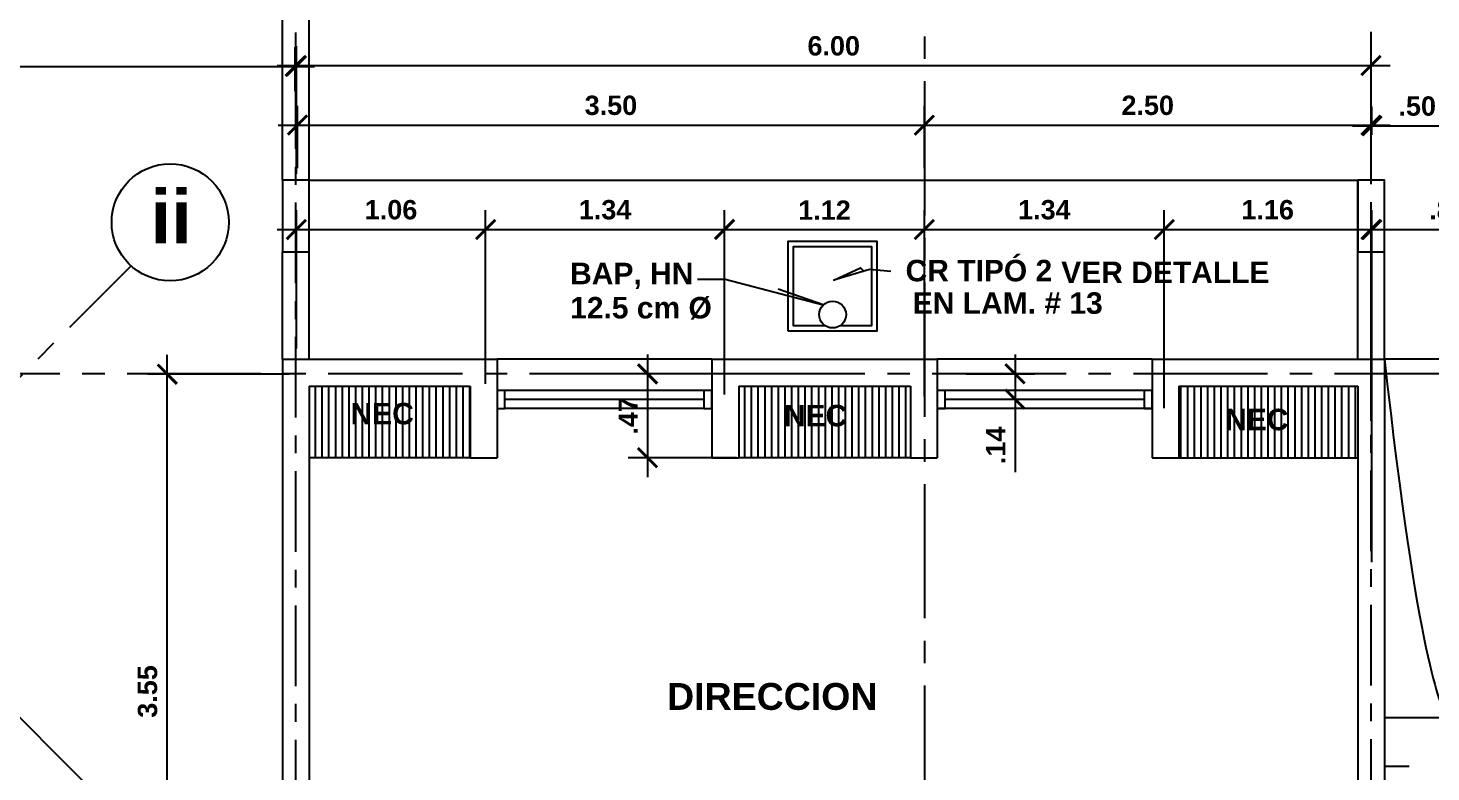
# Model space of a CAD drawing. Extents: x 504.5 to 598.6, y 648.3 to 688.4.
# Drawn here: x 526.25 to 534.09, y 678.86 to 683.01 of the extents above; entities that cross this region are included whole.
import ezdxf

# ---------------------------------------------------------------- set-up
doc = ezdxf.new("R2010")
doc.units = 0
doc.header["$MEASUREMENT"] = 0
doc.linetypes.add('CENTER2', pattern=[1.125, 0.75, -0.125, 0.125, -0.125])
doc.linetypes.add('HIDDEN', pattern=[0.375, 0.25, -0.125])
doc.layers.get('0').update_dxf_attribs({"linetype": 'CONTINUOUS'})
doc.layers.get('DEFPOINTS').update_dxf_attribs({"linetype": 'CONTINUOUS'})
for name, color, linetype in [('2', 1, 'CONTINUOUS'), ('4', 3, 'CONTINUOUS'), ('EJES', 6, 'CENTER2'), ('METAL', 1, 'CONTINUOUS'), ('MUEBLES', 1, 'CONTINUOUS'), ('paredes', 2, 'CONTINUOUS'), ('PROYECCIONES', 6, 'HIDDEN'), ('talud', 5, 'CONTINUOUS'), ('texturas', 6, 'CONTINUOUS'), ('ventanas', 1, 'CONTINUOUS')]:
    doc.layers.add(name, color=color, linetype=linetype)
doc.styles.add('ALR4', font='sanssb__.ttf')
doc.dimstyles.new('1-50', dxfattribs={"dimscale": 0.6, "dimtxt": 0.18, "dimasz": 0.18, "dimexe": 0.18, "dimexo": 0.0625, "dimgap": 0.09, "dimtad": 1, "dimzin": 4, "dimdsep": 46, "dimtxsty": 'Standard', "dimblk1": 'ARCHTICK', "dimblk2": 'ARCHTICK', "dimsah": 1, "dimcen": 0.09, "dimdle": 0.18, "dimclrd": 6, "dimclre": 6, "dimclrt": 1, "dimadec": 0, "dimazin": 0, "dimtfac": 1, "dimtofl": 0, "dimtmove": 0, "dimatfit": 3, "dimldrblk": 'ARCHTICK', "dimfxl": 1, "dimtolj": 1, "dimtzin": 4, "dimarcsym": 0})

# ---------------------------------------------------------------- blocks, each defined once
blk = doc.blocks.new('_ARCHTICK')
at = {"color": 0, "linetype": 'ByBlock', "const_width": 0.15}
blk.add_lwpolyline([(-0.5, -0.5), (0.5, 0.5)], dxfattribs=at)
blk = doc.blocks.new('*D74')
at = {"color": 6, "linetype": 'ByBlock', "transparency": 16777216}
blk.add_line((533.9054, 661.619), (533.621, 661.3346), dxfattribs=at)
blk.add_arc((534.2623, 661.9759), 0.799, 225, 270, dxfattribs=at)
at = {"layer": 'DEFPOINTS', "color": 0, "linetype": 'ByBlock', "transparency": 16777216}
for p in [(534.2623, 683.009), (534.3216, 662.0352), (533.9319, 661.6455), (533.8628, 661.284), (534.2623, 649.3383)]:
    blk.add_point(p, dxfattribs=at)
at = {"color": 6, "linetype": 'ByBlock', "transparency": 16777216, "xscale": 0.108, "yscale": 0.108, "zscale": 0.108}
for p, rotation in [((533.6974, 661.4109), 134.9999999999905), ((534.2623, 661.1769), 359.9999999999995)]:
    blk.add_blockref('_ARCHTICK', p, dxfattribs=dict(at, rotation=rotation))
at = {"color": 1, "linetype": 'ByBlock', "transparency": 16777216, "insert": (533.9986, 661.3392), "char_height": 0.108, "attachment_point": 5, "rotation": 337.5, "style": 'ALR4'}
blk.add_mtext('\\A1;45.00°', dxfattribs=at)
blk = doc.blocks.new('*D75')
at = {"color": 6, "linetype": 'ByBlock', "transparency": 16777216}
blk.add_arc((534.2623, 671.099), 2.0286, 90, 135, dxfattribs=at)
at = {"layer": 'DEFPOINTS', "color": 0, "linetype": 'ByBlock', "transparency": 16777216}
for p in [(534.2623, 683.009), (523.6674, 681.6939), (533.7373, 673.0584), (536.1168, 669.2445), (534.2623, 649.3383)]:
    blk.add_point(p, dxfattribs=at)
at = {"color": 6, "linetype": 'ByBlock', "transparency": 16777216, "xscale": 0.108, "yscale": 0.108, "zscale": 0.108}
for p, rotation in [((534.2623, 673.1276), 359.9999999999992), ((532.8279, 672.5334), 224.9999999999957)]:
    blk.add_blockref('_ARCHTICK', p, dxfattribs=dict(at, rotation=rotation))
at = {"color": 1, "linetype": 'ByBlock', "transparency": 16777216, "insert": (533.444, 673.0746), "char_height": 0.108, "attachment_point": 5, "rotation": 22.5, "style": 'ALR4'}
blk.add_mtext('\\A1;45.00°', dxfattribs=at)
blk = doc.blocks.new('*D120')
at = {"color": 6, "linetype": 'ByBlock', "transparency": 16777216}
for p, q in [((527.0272, 677.4247), (527.0272, 681.1847)), ((527.7092, 681.0767), (526.9192, 681.0767))]:
    blk.add_line(p, q, dxfattribs=at)
at = {"layer": 'DEFPOINTS', "color": 0, "linetype": 'ByBlock', "transparency": 16777216}
for p in [(527.0272, 681.0767), (527.7467, 681.0767), (528.4116, 677.5327)]:
    blk.add_point(p, dxfattribs=at)
at = {"color": 6, "linetype": 'ByBlock', "transparency": 16777216, "xscale": 0.108, "yscale": 0.108, "zscale": 0.108}
for p, rotation in [((527.0272, 681.0767), 90), ((527.0272, 677.5327), 270)]:
    blk.add_blockref('_ARCHTICK', p, dxfattribs=dict(at, rotation=rotation))
at = {"color": 1, "linetype": 'ByBlock', "transparency": 16777216, "insert": (526.9173, 679.3047), "char_height": 0.108, "attachment_point": 5, "rotation": 90, "style": 'ALR4'}
blk.add_mtext('\\A1;3.55', dxfattribs=at)
blk = doc.blocks.new('*D121')
at = {"color": 6, "linetype": 'ByBlock', "transparency": 16777216}
for p, q in [((527.7493, 682.195), (527.7493, 682.9085)), ((533.7558, 682.195), (533.7558, 682.9085)), ((527.6413, 682.8005), (533.8638, 682.8005))]:
    blk.add_line(p, q, dxfattribs=at)
at = {"layer": 'DEFPOINTS', "color": 0, "linetype": 'ByBlock', "transparency": 16777216}
for p in [(533.7558, 682.8005), (527.7493, 682.1575), (533.7558, 682.1575)]:
    blk.add_point(p, dxfattribs=at)
at = {"color": 6, "linetype": 'ByBlock', "transparency": 16777216, "xscale": 0.108, "yscale": 0.108, "zscale": 0.108, "rotation": 180}
blk.add_blockref('_ARCHTICK', (527.7493, 682.8005), dxfattribs=at)
at = {"color": 6, "linetype": 'ByBlock', "transparency": 16777216, "xscale": 0.108, "yscale": 0.108, "zscale": 0.108}
blk.add_blockref('_ARCHTICK', (533.7558, 682.8005), dxfattribs=at)
at = {"color": 1, "linetype": 'ByBlock', "transparency": 16777216, "insert": (530.7526, 682.9102), "char_height": 0.108, "attachment_point": 5, "style": 'ALR4'}
blk.add_mtext('\\A1;6.00', dxfattribs=at)
blk = doc.blocks.new('*D122')
at = {"color": 6, "linetype": 'ByBlock', "transparency": 16777216}
for p, q in [((527.7548, 682.2277), (527.7548, 682.5761)), ((531.2595, 682.2277), (531.2595, 682.5761)), ((527.6468, 682.4681), (531.3675, 682.4681))]:
    blk.add_line(p, q, dxfattribs=at)
at = {"layer": 'DEFPOINTS', "color": 0, "linetype": 'ByBlock', "transparency": 16777216}
for p in [(531.2595, 682.4681), (527.7548, 682.1902), (531.2595, 682.1902)]:
    blk.add_point(p, dxfattribs=at)
at = {"color": 6, "linetype": 'ByBlock', "transparency": 16777216, "xscale": 0.108, "yscale": 0.108, "zscale": 0.108, "rotation": 180}
blk.add_blockref('_ARCHTICK', (527.7548, 682.4681), dxfattribs=at)
at = {"color": 6, "linetype": 'ByBlock', "transparency": 16777216, "xscale": 0.108, "yscale": 0.108, "zscale": 0.108}
blk.add_blockref('_ARCHTICK', (531.2595, 682.4681), dxfattribs=at)
at = {"color": 1, "linetype": 'ByBlock', "transparency": 16777216, "insert": (529.5071, 682.5779), "char_height": 0.108, "attachment_point": 5, "style": 'ALR4'}
blk.add_mtext('\\A1;3.50', dxfattribs=at)
blk = doc.blocks.new('*D123')
at = {"color": 6, "linetype": 'ByBlock', "transparency": 16777216}
for p, q in [((533.7558, 682.1841), (533.7558, 682.5761)), ((531.1515, 682.4681), (533.8638, 682.4681))]:
    blk.add_line(p, q, dxfattribs=at)
at = {"layer": 'DEFPOINTS', "color": 0, "linetype": 'ByBlock', "transparency": 16777216}
for p in [(533.7558, 682.4681), (531.2595, 682.1902), (533.7558, 682.1466)]:
    blk.add_point(p, dxfattribs=at)
at = {"color": 6, "linetype": 'ByBlock', "transparency": 16777216, "xscale": 0.108, "yscale": 0.108, "zscale": 0.108, "rotation": 180}
blk.add_blockref('_ARCHTICK', (531.2595, 682.4681), dxfattribs=at)
at = {"color": 6, "linetype": 'ByBlock', "transparency": 16777216, "xscale": 0.108, "yscale": 0.108, "zscale": 0.108}
blk.add_blockref('_ARCHTICK', (533.7558, 682.4681), dxfattribs=at)
at = {"color": 1, "linetype": 'ByBlock', "transparency": 16777216, "insert": (532.5077, 682.5779), "char_height": 0.108, "attachment_point": 5, "style": 'ALR4'}
blk.add_mtext('\\A1;2.50', dxfattribs=at)
blk = doc.blocks.new('*D124')
at = {"color": 6, "linetype": 'ByBlock', "transparency": 16777216}
for p, q in [((527.7493, 681.2198), (527.7493, 681.9931)), ((528.8067, 681.0236), (528.8067, 681.9931)), ((527.6413, 681.8851), (528.9147, 681.8851))]:
    blk.add_line(p, q, dxfattribs=at)
at = {"layer": 'DEFPOINTS', "color": 0, "linetype": 'ByBlock', "transparency": 16777216}
for p in [(528.8067, 681.8851), (527.7493, 681.1823), (528.8067, 680.9861)]:
    blk.add_point(p, dxfattribs=at)
at = {"color": 6, "linetype": 'ByBlock', "transparency": 16777216, "xscale": 0.108, "yscale": 0.108, "zscale": 0.108, "rotation": 180}
blk.add_blockref('_ARCHTICK', (527.7493, 681.8851), dxfattribs=at)
at = {"color": 6, "linetype": 'ByBlock', "transparency": 16777216, "xscale": 0.108, "yscale": 0.108, "zscale": 0.108}
blk.add_blockref('_ARCHTICK', (528.8067, 681.8851), dxfattribs=at)
at = {"color": 1, "linetype": 'ByBlock', "transparency": 16777216, "insert": (528.278, 681.9949), "char_height": 0.108, "attachment_point": 5, "style": 'ALR4'}
blk.add_mtext('\\A1;1.06', dxfattribs=at)
blk = doc.blocks.new('*D125')
at = {"color": 6, "linetype": 'ByBlock', "transparency": 16777216}
for p, q in [((530.1421, 680.9637), (530.1421, 681.9931)), ((528.6987, 681.8851), (530.2501, 681.8851))]:
    blk.add_line(p, q, dxfattribs=at)
at = {"layer": 'DEFPOINTS', "color": 0, "linetype": 'ByBlock', "transparency": 16777216}
for p in [(530.1421, 681.8851), (528.8067, 680.9861), (530.1421, 680.9262)]:
    blk.add_point(p, dxfattribs=at)
at = {"color": 6, "linetype": 'ByBlock', "transparency": 16777216, "xscale": 0.108, "yscale": 0.108, "zscale": 0.108, "rotation": 180}
blk.add_blockref('_ARCHTICK', (528.8067, 681.8851), dxfattribs=at)
at = {"color": 6, "linetype": 'ByBlock', "transparency": 16777216, "xscale": 0.108, "yscale": 0.108, "zscale": 0.108}
blk.add_blockref('_ARCHTICK', (530.1421, 681.8851), dxfattribs=at)
at = {"color": 1, "linetype": 'ByBlock', "transparency": 16777216, "insert": (529.4744, 681.9949), "char_height": 0.108, "attachment_point": 5, "style": 'ALR4'}
blk.add_mtext('\\A1;1.34', dxfattribs=at)
blk = doc.blocks.new('*D126')
at = {"color": 6, "linetype": 'ByBlock', "transparency": 16777216}
for p, q in [((531.2595, 680.9528), (531.2595, 681.9931)), ((530.0341, 681.8851), (531.3675, 681.8851))]:
    blk.add_line(p, q, dxfattribs=at)
at = {"layer": 'DEFPOINTS', "color": 0, "linetype": 'ByBlock', "transparency": 16777216}
for p in [(531.2595, 681.8851), (530.1421, 680.9262), (531.2595, 680.9153)]:
    blk.add_point(p, dxfattribs=at)
at = {"color": 6, "linetype": 'ByBlock', "transparency": 16777216, "xscale": 0.108, "yscale": 0.108, "zscale": 0.108, "rotation": 180}
blk.add_blockref('_ARCHTICK', (530.1421, 681.8851), dxfattribs=at)
at = {"color": 6, "linetype": 'ByBlock', "transparency": 16777216, "xscale": 0.108, "yscale": 0.108, "zscale": 0.108}
blk.add_blockref('_ARCHTICK', (531.2595, 681.8851), dxfattribs=at)
at = {"color": 1, "linetype": 'ByBlock', "transparency": 16777216, "insert": (530.7008, 681.9931), "char_height": 0.108, "attachment_point": 5, "style": 'ALR4'}
blk.add_mtext('\\A1;1.12', dxfattribs=at)
blk = doc.blocks.new('*D127')
at = {"color": 6, "linetype": 'ByBlock', "transparency": 16777216}
for p, q in [((532.6003, 680.8874), (532.6003, 681.9931)), ((531.1515, 681.8851), (532.7083, 681.8851))]:
    blk.add_line(p, q, dxfattribs=at)
at = {"layer": 'DEFPOINTS', "color": 0, "linetype": 'ByBlock', "transparency": 16777216}
for p in [(532.6003, 681.8851), (531.2595, 680.9153), (532.6003, 680.8499)]:
    blk.add_point(p, dxfattribs=at)
at = {"color": 6, "linetype": 'ByBlock', "transparency": 16777216, "xscale": 0.108, "yscale": 0.108, "zscale": 0.108, "rotation": 180}
blk.add_blockref('_ARCHTICK', (531.2595, 681.8851), dxfattribs=at)
at = {"color": 6, "linetype": 'ByBlock', "transparency": 16777216, "xscale": 0.108, "yscale": 0.108, "zscale": 0.108}
blk.add_blockref('_ARCHTICK', (532.6003, 681.8851), dxfattribs=at)
at = {"color": 1, "linetype": 'ByBlock', "transparency": 16777216, "insert": (531.9299, 681.9949), "char_height": 0.108, "attachment_point": 5, "style": 'ALR4'}
blk.add_mtext('\\A1;1.34', dxfattribs=at)
blk = doc.blocks.new('*D128')
at = {"color": 6, "linetype": 'ByBlock', "transparency": 16777216}
for p, q in [((533.7558, 680.8166), (533.7558, 681.9931)), ((532.4923, 681.8851), (533.8638, 681.8851))]:
    blk.add_line(p, q, dxfattribs=at)
at = {"layer": 'DEFPOINTS', "color": 0, "linetype": 'ByBlock', "transparency": 16777216}
for p in [(533.7558, 681.8851), (532.6003, 680.8499), (533.7558, 680.7791)]:
    blk.add_point(p, dxfattribs=at)
at = {"color": 6, "linetype": 'ByBlock', "transparency": 16777216, "xscale": 0.108, "yscale": 0.108, "zscale": 0.108, "rotation": 180}
blk.add_blockref('_ARCHTICK', (532.6003, 681.8851), dxfattribs=at)
at = {"color": 6, "linetype": 'ByBlock', "transparency": 16777216, "xscale": 0.108, "yscale": 0.108, "zscale": 0.108}
blk.add_blockref('_ARCHTICK', (533.7558, 681.8851), dxfattribs=at)
at = {"color": 1, "linetype": 'ByBlock', "transparency": 16777216, "insert": (533.1781, 681.9949), "char_height": 0.108, "attachment_point": 5, "style": 'ALR4'}
blk.add_mtext('\\A1;1.16', dxfattribs=at)
blk = doc.blocks.new('*D129')
at = {"color": 6, "linetype": 'ByBlock', "transparency": 16777216}
for p, q in [((529.7115, 681.1867), (529.7115, 680.5022)), ((530.2027, 681.0787), (529.6035, 681.0787)), ((530.2082, 680.6102), (529.6035, 680.6102))]:
    blk.add_line(p, q, dxfattribs=at)
at = {"layer": 'DEFPOINTS', "color": 0, "linetype": 'ByBlock', "transparency": 16777216}
for p in [(530.2402, 681.0787), (529.7115, 680.6102), (530.2457, 680.6102)]:
    blk.add_point(p, dxfattribs=at)
at = {"color": 6, "linetype": 'ByBlock', "transparency": 16777216, "xscale": 0.108, "yscale": 0.108, "zscale": 0.108}
for p, rotation in [((529.7115, 681.0787), 90), ((529.7115, 680.6102), 270)]:
    blk.add_blockref('_ARCHTICK', p, dxfattribs=dict(at, rotation=rotation))
at = {"color": 1, "linetype": 'ByBlock', "transparency": 16777216, "insert": (529.6035, 680.8445), "char_height": 0.108, "attachment_point": 5, "rotation": 90, "style": 'ALR4'}
blk.add_mtext('\\A1;.47', dxfattribs=at)
blk = doc.blocks.new('*D130')
at = {"color": 6, "linetype": 'ByBlock', "transparency": 16777216}
for p, q in [((531.7664, 681.1867), (531.7664, 680.9371)), ((531.4932, 681.0787), (531.8744, 681.0787)), ((531.4878, 680.9371), (531.8744, 680.9371)), ((531.7664, 680.9371), (531.7664, 680.5295))]:
    blk.add_line(p, q, dxfattribs=at)
at = {"layer": 'DEFPOINTS', "color": 0, "linetype": 'ByBlock', "transparency": 16777216}
for p in [(531.4557, 681.0787), (531.4503, 680.9371), (531.7664, 680.9371)]:
    blk.add_point(p, dxfattribs=at)
at = {"color": 6, "linetype": 'ByBlock', "transparency": 16777216, "xscale": 0.108, "yscale": 0.108, "zscale": 0.108}
for p, rotation in [((531.7664, 681.0787), 90), ((531.7664, 680.9371), 270)]:
    blk.add_blockref('_ARCHTICK', p, dxfattribs=dict(at, rotation=rotation))
at = {"color": 1, "linetype": 'ByBlock', "transparency": 16777216, "insert": (531.6584, 680.6793), "char_height": 0.108, "attachment_point": 5, "rotation": 90, "style": 'ALR4'}
blk.add_mtext('\\A1;.14', dxfattribs=at)
blk = doc.blocks.new('*D134')
at = {"color": 6, "linetype": 'ByBlock', "transparency": 16777216}
for p, q in [((522.7581, 682.6172), (522.7581, 682.9034)), ((527.7423, 682.6576), (527.7423, 682.9034)), ((522.6501, 682.7954), (527.8503, 682.7954))]:
    blk.add_line(p, q, dxfattribs=at)
at = {"layer": 'DEFPOINTS', "color": 0, "linetype": 'ByBlock', "transparency": 16777216}
for p in [(527.7423, 682.7954), (522.7581, 682.5797), (527.7423, 682.6201)]:
    blk.add_point(p, dxfattribs=at)
at = {"color": 6, "linetype": 'ByBlock', "transparency": 16777216, "xscale": 0.108, "yscale": 0.108, "zscale": 0.108, "rotation": 180}
blk.add_blockref('_ARCHTICK', (522.7581, 682.7954), dxfattribs=at)
at = {"color": 6, "linetype": 'ByBlock', "transparency": 16777216, "xscale": 0.108, "yscale": 0.108, "zscale": 0.108}
blk.add_blockref('_ARCHTICK', (527.7423, 682.7954), dxfattribs=at)
at = {"color": 1, "linetype": 'ByBlock', "transparency": 16777216, "insert": (525.2502, 682.9053), "char_height": 0.108, "attachment_point": 5, "style": 'ALR4'}
blk.add_mtext('\\A1;5.00', dxfattribs=at)
blk = doc.blocks.new('*D136')
at = {"color": 6, "linetype": 'ByBlock', "transparency": 16777216}
for p, q in [((533.761, 680.0274), (533.761, 681.9924)), ((534.6108, 679.5757), (534.6108, 681.9924)), ((533.653, 681.8844), (534.7188, 681.8844))]:
    blk.add_line(p, q, dxfattribs=at)
at = {"layer": 'DEFPOINTS', "color": 0, "linetype": 'ByBlock', "transparency": 16777216}
for p in [(534.6108, 681.8844), (533.761, 679.9899), (534.6108, 679.5382)]:
    blk.add_point(p, dxfattribs=at)
at = {"color": 6, "linetype": 'ByBlock', "transparency": 16777216, "xscale": 0.108, "yscale": 0.108, "zscale": 0.108, "rotation": 180}
blk.add_blockref('_ARCHTICK', (533.761, 681.8844), dxfattribs=at)
at = {"color": 6, "linetype": 'ByBlock', "transparency": 16777216, "xscale": 0.108, "yscale": 0.108, "zscale": 0.108}
blk.add_blockref('_ARCHTICK', (534.6108, 681.8844), dxfattribs=at)
at = {"color": 1, "linetype": 'ByBlock', "transparency": 16777216, "insert": (534.1859, 681.9943), "char_height": 0.108, "attachment_point": 5, "style": 'ALR4'}
blk.add_mtext('\\A1;.85', dxfattribs=at)
blk = doc.blocks.new('*D140')
at = {"color": 6, "linetype": 'ByBlock', "transparency": 16777216}
for p, q in [((533.7612, 682.4138), (533.7612, 682.572)), ((534.267, 682.4071), (534.267, 682.572)), ((533.6532, 682.464), (534.375, 682.464))]:
    blk.add_line(p, q, dxfattribs=at)
at = {"layer": 'DEFPOINTS', "color": 0, "linetype": 'ByBlock', "transparency": 16777216}
for p in [(534.267, 682.464), (533.7612, 682.3763), (534.267, 682.3696)]:
    blk.add_point(p, dxfattribs=at)
at = {"color": 6, "linetype": 'ByBlock', "transparency": 16777216, "xscale": 0.108, "yscale": 0.108, "zscale": 0.108, "rotation": 180}
blk.add_blockref('_ARCHTICK', (533.7612, 682.464), dxfattribs=at)
at = {"color": 6, "linetype": 'ByBlock', "transparency": 16777216, "xscale": 0.108, "yscale": 0.108, "zscale": 0.108}
blk.add_blockref('_ARCHTICK', (534.267, 682.464), dxfattribs=at)
at = {"color": 1, "linetype": 'ByBlock', "transparency": 16777216, "insert": (534.0141, 682.5738), "char_height": 0.108, "attachment_point": 5, "style": 'ALR4'}
blk.add_mtext('\\A1;.50', dxfattribs=at)

msp = doc.modelspace()

# ---------------------------------------------------------------- hatches: boundary and pattern name
at = {"layer": 'texturas'}
h = msp.add_hatch(dxfattribs=at)
h.set_pattern_fill('LINE,_O', color=256, scale=0.3, angle=90)
h.set_pattern_definition([(90, (-527.544027, -568.654728), (-0.0375, 2e-18), [])])
h.paths.add_polyline_path([(533.6816, 680.6099), (533.6816, 681.0099), (532.6816, 681.0099), (532.6816, 680.6099)])
h.paths.add_polyline_path([(531.1816, 680.6099), (531.1816, 681.0099), (530.2212, 681.0099), (530.2212, 680.6099)])
h.paths.add_polyline_path([(528.7212, 680.6099), (528.7212, 681.0099), (527.8212, 681.0099), (527.8212, 680.6099)])
h.paths.add_polyline_path([(527.8212, 678.2099), (527.8212, 678.0599), (527.8212, 677.6099), (529.7015, 677.6099), (529.7015, 678.2099)])

# ---------------------------------------------------------------- linework, layer by layer
at = {"layer": '2'}
for points in [[(531.071, 681.6509), (530.9519, 681.6608), (530.7534, 681.6013), (530.9023, 681.6707), (530.9221, 681.6509)], [(529.9917, 681.6072), (530.1452, 681.6072), (530.6933, 681.4648), (530.4412, 681.5524)]]:
    msp.add_lwpolyline(points, dxfattribs=at)
msp.add_circle((527.0435, 681.9252), 0.3271, dxfattribs=at)
at = {"layer": 'EJES', "ltscale": 0.6}
for p, q in [((527.7462, 674.0849), (527.7462, 683.009)), ((533.7566, 649.3383), (533.7566, 683.009))]:
    msp.add_line(p, q, dxfattribs=at)
at = {"layer": 'EJES'}
for p, q in [((531.2623, 649.3383), (531.2623, 683.009)), ((536.1168, 669.2445), (523.6674, 681.6939)), ((514.5498, 669.4073), (526.8246, 681.6821)), ((505.4273, 681.081), (544.8842, 681.081))]:
    msp.add_line(p, q, dxfattribs=at)
at = {"layer": 'METAL'}
msp.add_circle((530.7462, 681.4099), 0.075, dxfattribs=at)
at = {"layer": 'MUEBLES'}
for p, q in [((528.7212, 680.6099), (527.8212, 680.6099)), ((531.1816, 680.6099), (530.2212, 680.6099)), ((532.6816, 680.6099), (533.6816, 680.6099))]:
    msp.add_line(p, q, dxfattribs=at)
at = {"layer": 'paredes', "color": 5}
for p, q in [((533.6816, 681.1599), (533.6816, 682.1599)), ((533.8316, 681.1599), (533.8316, 682.1599)), ((527.6712, 681.1599), (527.6712, 681.7599)), ((527.8212, 681.1599), (527.8212, 681.7599))]:
    msp.add_line(p, q, dxfattribs=at)
at = {"layer": 'paredes'}
for p, q in [((527.6712, 681.1599), (527.6712, 676.1599)), ((527.6712, 681.1599), (528.8712, 681.1599)), ((528.8712, 681.1599), (528.8712, 680.6099)), ((530.0712, 681.1599), (530.0712, 680.6099)), ((530.0712, 681.1599), (531.3316, 681.1599)), ((531.3316, 681.1599), (531.3316, 680.6099)), ((532.5316, 681.1599), (532.5316, 680.6099)), ((532.5316, 681.1599), (533.8316, 681.1599)), ((533.8316, 681.1599), (533.8316, 676.6599)), ((527.8212, 681.0099), (527.8212, 678.0599)), ((527.8212, 681.0099), (528.7212, 681.0099)), ((528.7212, 681.0099), (528.7212, 680.6099)), ((530.2212, 681.0099), (531.1816, 681.0099)), ((530.2212, 681.0099), (530.2212, 680.6099)), ((531.1816, 681.0099), (531.1816, 680.6099)), ((532.6816, 681.0099), (533.6816, 681.0099)), ((532.6816, 681.0099), (532.6816, 680.6099)), ((533.6816, 681.0099), (533.6816, 676.5099)), ((528.7212, 680.6099), (528.8712, 680.6099)), ((530.0712, 680.6099), (530.2212, 680.6099)), ((531.1816, 680.6099), (531.3316, 680.6099)), ((532.5316, 680.6099), (532.6816, 680.6099))]:
    msp.add_line(p, q, dxfattribs=at)
for points in [[(527.6712, 681.7599), (527.8212, 681.7599), (527.8212, 682.1599), (527.6712, 682.1599)], [(533.6816, 681.7599), (533.8316, 681.7599), (533.8316, 682.1599), (533.6816, 682.1599)]]:
    msp.add_lwpolyline(points, close=True, dxfattribs=at)
at = {"layer": 'PROYECCIONES', "color": 3, "ltscale": 2}
msp.add_line((536.9697, 678.8849), (533.8316, 678.8849), dxfattribs=at)
at = {"layer": 'talud', "color": 1}
for p, q in [((527.8212, 682.1599), (527.8212, 688.3501)), ((527.6712, 682.1599), (527.6712, 684.6099))]:
    msp.add_line(p, q, dxfattribs=at)
at = {"layer": 'talud'}
for p, q in [((534.5316, 681.1599), (533.8316, 681.1599)), ((533.8316, 679.1599), (534.5316, 679.1599))]:
    msp.add_line(p, q, dxfattribs=at)
at = {"layer": 'texturas', "linetype": 'Continuous'}
msp.add_line((527.8212, 682.1599), (533.6816, 682.1599), dxfattribs=at)
at = {"layer": 'texturas'}
for p, q in [((532.5316, 680.9849), (531.3316, 680.9849)), ((532.5316, 680.8849), (531.3316, 680.8849))]:
    msp.add_line(p, q, dxfattribs=at)
msp.add_open_spline([(533.8316, 681.1599), (534.0169, 679.4687), (534.1816, 679.1599), (534.1816, 679.1599), (534.5316, 681.1599)], degree=3, knots=[0.993455, 0.993455, 0.993455, 0.993455, 2.236068, 2.558703, 2.558703, 2.558703, 2.558703], dxfattribs=at)
at = {"layer": 'ventanas', "color": 6}
for p, q in [((530.0712, 681.1599), (528.8712, 681.1599)), ((532.5316, 681.1599), (531.3316, 681.1599)), ((530.0272, 680.9849), (528.9143, 680.9849)), ((530.0272, 680.9349), (528.9143, 680.9349)), ((532.4876, 680.9349), (531.3747, 680.9349)), ((530.0272, 680.8849), (528.9143, 680.8849))]:
    msp.add_line(p, q, dxfattribs=at)
for points in [[(530.4962, 681.3187), (530.9962, 681.3187), (530.9962, 681.8187), (530.4962, 681.8187)], [(528.8703, 680.9849), (528.8703, 680.8849), (528.9143, 680.8849), (528.9143, 680.9849)], [(530.0272, 680.9849), (530.0272, 680.8849), (530.0712, 680.8849), (530.0712, 680.9849)], [(531.3307, 680.9849), (531.3307, 680.8849), (531.3747, 680.8849), (531.3747, 680.9849)], [(532.4876, 680.9849), (532.4876, 680.8849), (532.5316, 680.8849), (532.5316, 680.9849)]]:
    msp.add_lwpolyline(points, close=True, dxfattribs=at)
msp.add_lwpolyline([(530.7896, 681.3487), (530.9662, 681.3487), (530.9662, 681.7887), (530.5262, 681.7887), (530.5262, 681.3487), (530.7029, 681.3487)], dxfattribs=at)

# ---------------------------------------------------------------- texts
at = {"layer": '2', "style": 'ALR4'}
for s, height, p in [('ii', 0.3, (526.933, 681.8069)), ('BAP, HN', 0.12, (529.279, 681.5793)), ('CR TIPÓ 2', 0.12, (531.1541, 681.5954)), ('VER DETALLE', 0.12, (532.0241, 681.5854)), ('EN LAM. # 13', 0.12, (531.1943, 681.4144)), ('12.5 cm %%c', 0.12, (529.279, 681.3882)), ('NEC', 0.12, (528.0514, 680.7966)), ('NEC', 0.12, (530.4741, 680.7856)), ('NEC', 0.12, (532.9406, 680.7637))]:
    msp.add_text(s, height=height, dxfattribs=at).set_placement(p)
at = {"layer": '4', "style": 'ALR4'}
msp.add_text('DIRECCION', height=0.15, dxfattribs=at).set_placement((529.821, 679.202))

# ---------------------------------------------------------------- dimensions: what is measured, and where the dimension line sits
at = {"layer": '2'}
for base, p1, p2, text, picture, middle in [((527.7423, 682.7954), (522.7581, 682.5797), (527.7423, 682.6201), '5.00', '*D134', (525.2502, 682.9053)), ((533.7558, 682.8005), (527.7493, 682.1575), (533.7558, 682.1575), '6.00', '*D121', (530.7526, 682.9102)), ((531.2595, 682.4681), (527.7548, 682.1902), (531.2595, 682.1902), '3.50', '*D122', (529.5071, 682.5779)), ((534.267, 682.464), (533.7612, 682.3763), (534.267, 682.3696), '.50', '*D140', (534.0141, 682.5738))]:
    dim = msp.add_linear_dim(base=base, p1=p1, p2=p2, text=text, dimstyle='1-50', override={"dimtxsty": 'ALR4'}, dxfattribs=at)
    dim.commit()
    dim.dimension.update_dxf_attribs({"geometry": picture, "text_midpoint": middle})
for base, line2, picture, middle in [((533.7373, 673.0584), ((536.1168, 669.2445), (523.6674, 681.6939)), '*D75', (533.444, 673.0746)), ((533.8628, 661.284), ((534.3216, 662.0352), (533.9319, 661.6455)), '*D74', (533.9986, 661.3392))]:
    dim = msp.add_angular_dim_2l(base=base, line1=((534.2623, 649.3383), (534.2623, 683.009)), line2=line2, dimstyle='1-50', override={"dimtxsty": 'ALR4', "dimadec": 2, "dimazin": 1}, dxfattribs=at)
    dim.commit()
    dim.dimension.update_dxf_attribs({"geometry": picture, "text_midpoint": middle})
for base, p1, p2, override, picture, middle in [((533.7558, 682.4681), (531.2595, 682.1902), (533.7558, 682.1466), {"dimtxsty": 'ALR4', "dimse1": 1, "dimtmove": 1}, '*D123', (532.5077, 682.5779)), ((528.8067, 681.8851), (527.7493, 681.1823), (528.8067, 680.9861), {"dimtxsty": 'ALR4'}, '*D124', (528.278, 681.9949)), ((530.1421, 681.8851), (528.8067, 680.9861), (530.1421, 680.9262), {"dimtxsty": 'ALR4', "dimse1": 1, "dimtmove": 1}, '*D125', (529.4744, 681.9949)), ((531.2595, 681.8851), (530.1421, 680.9262), (531.2595, 680.9153), {"dimtxsty": 'ALR4', "dimse1": 1, "dimtmove": 1}, '*D126', (530.7008, 681.9931)), ((532.6003, 681.8851), (531.2595, 680.9153), (532.6003, 680.8499), {"dimtxsty": 'ALR4', "dimse1": 1, "dimtmove": 1}, '*D127', (531.9299, 681.9949)), ((533.7558, 681.8851), (532.6003, 680.8499), (533.7558, 680.7791), {"dimtxsty": 'ALR4', "dimse1": 1, "dimtmove": 1}, '*D128', (533.1781, 681.9949)), ((534.6108, 681.8844), (533.761, 679.9899), (534.6108, 679.5382), {"dimtxsty": 'ALR4'}, '*D136', (534.1859, 681.9943))]:
    dim = msp.add_linear_dim(base=base, p1=p1, p2=p2, dimstyle='1-50', override=override, dxfattribs=at)
    dim.commit()
    dim.dimension.update_dxf_attribs({"geometry": picture, "text_midpoint": middle})
dim = msp.add_linear_dim(base=(527.0272, 681.0767), p1=(528.4116, 677.5327), p2=(527.7467, 681.0767), angle=90, text='3.55', dimstyle='1-50', override={"dimtxsty": 'ALR4', "dimse1": 1, "dimtmove": 1}, dxfattribs=at)
dim.commit()
dim.dimension.update_dxf_attribs({"geometry": '*D120', "text_midpoint": (526.9173, 679.3047)})
for base, p1, p2, picture, middle in [((529.7115, 680.6102), (530.2402, 681.0787), (530.2457, 680.6102), '*D129', (529.6035, 680.8445)), ((531.7664, 680.9371), (531.4557, 681.0787), (531.4503, 680.9371), '*D130', (531.6584, 680.6793))]:
    dim = msp.add_linear_dim(base=base, p1=p1, p2=p2, angle=90, dimstyle='1-50', override={"dimtxsty": 'ALR4'}, dxfattribs=at)
    dim.commit()
    dim.dimension.update_dxf_attribs({"geometry": picture, "text_midpoint": middle})

doc.saveas('drawing.dxf')
